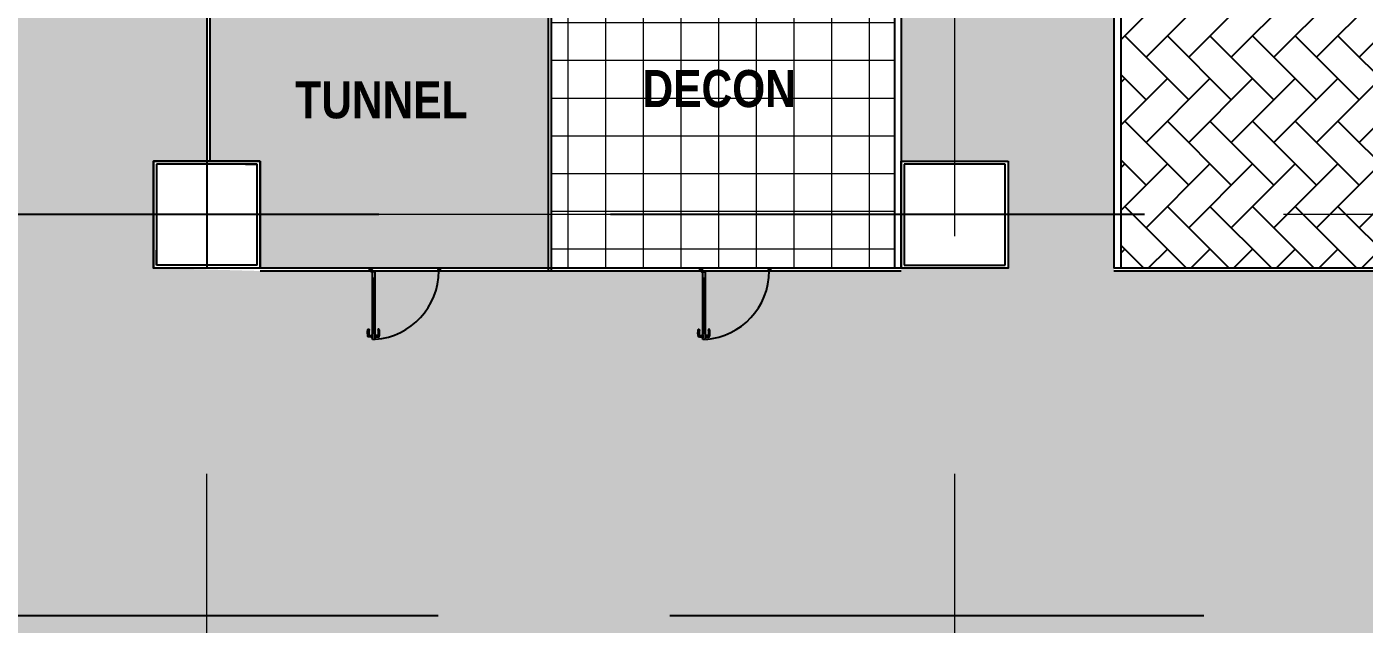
# Model space of a CAD drawing. Extents: x -14231 to 343475, y -171733 to 30720.
# Drawn here: x 233148 to 255682, y -77443 to -67379 of the extents above; entities that cross this region are included whole.
import ezdxf

# ---------------------------------------------------------------- set-up
doc = ezdxf.new("R2010")
doc.units = 0
doc.header["$LTSCALE"] = 8
doc.linetypes.add('IDA - Grid Line', pattern=[3500, 2000, -500, 500, -500])
doc.linetypes.add('IDA - Hidden 065', pattern=[537.5, 375, -162.5])
doc.layers.add('0-格栅板', color=90, linetype='CONTINUOUS')
doc.layers.add('000_CTCI_CSA', color=7, linetype='CONTINUOUS')
for name, color, linetype, lineweight in [('17% 高架沖孔地板', 4, 'CONTINUOUS', 0), ('A-_ANOTGRID_E', 7, 'CONTINUOUS', 9), ('A-_ROOMNAME_A', 7, 'CONTINUOUS', 9), ('盲板', 1, 'CONTINUOUS', 0)]:
    doc.layers.add(name, color=color, linetype=linetype, lineweight=lineweight)
doc.styles.add('Arial Narrow_B_1', font='ARIALNB.TTF', dxfattribs={"height": 625})

msp = doc.modelspace()

# ---------------------------------------------------------------- hatches: boundary and pattern name
at = {"layer": '0-格栅板'}
h = msp.add_hatch(dxfattribs=at)
h.set_pattern_fill('AR-HBONE', color=5, scale=5, angle=-90)
h.set_pattern_definition([(315, (-4111.63, 0), (718.4205, -1e-13), [1524, -508]), (45, (-3752.4, -359.2), (718.4205, -2e-13), [1524, -508])])
h.paths.add_polyline_path([(261382.2899, -60243.3464), (255682.2899, -60243.3464), (255682.2899, -65143.3464), (251580.0811, -65143.3465), (251580.0811, -65243.3579), (251579.5546, -70543.3464), (260482.2899, -70543.3464), (260482.2899, -69643.3464), (261382.2899, -69643.3464)])
h.paths.add_polyline_path([(260482.2899, -70543.3464), (251579.5546, -70543.3464), (251579.4652, -71443.5401), (260482.2899, -71444.83)])
h.paths.add_polyline_path([(273982.2899, -60243.3464), (261382.2899, -60243.3464), (261382.2899, -69643.3464), (262282.2899, -69643.3464), (262282.2899, -70543.3464), (273082.2899, -70543.3464), (273082.2899, -69643.3464), (273982.2899, -69643.3464)])
h.paths.add_polyline_path([(273082.2899, -70543.3464), (262282.2899, -70543.3464), (262282.2899, -71445.0908), (273082.2899, -71446.6556)])
h.paths.add_polyline_path([(286582.2899, -58843.3464), (285782.2899, -58843.3464), (285782.2899, -60243.3464), (273982.2899, -60243.3464), (273982.2899, -69643.3464), (274882.2899, -69643.3464), (274882.2899, -70543.3464), (285682.2899, -70543.3464), (285682.2899, -69643.3464), (286582.2899, -69643.3464), (286582.2899, -67143.3464)])
h.paths.add_polyline_path([(285682.2899, -70543.3464), (274882.2899, -70543.3464), (274882.2899, -71446.9164), (285682.2899, -71448.4812)])
h.paths.add_polyline_path([(290682.2899, -60543.3464), (297982.2899, -60543.3464), (297982.2899, -58843.3464), (297082.2899, -58843.3464), (297082.2899, -57943.3464), (287482.2899, -57943.3464), (287482.2899, -58843.3464), (286582.2899, -58843.3464), (286582.2899, -67143.3464), (286582.2899, -69643.3464), (287482.2899, -69643.3464), (287482.2899, -70543.3464), (290682.2899, -70543.3464)])
h.paths.add_polyline_path([(290682.2899, -70543.3464), (287482.2899, -70543.3464), (287482.2899, -71448.742), (290682.2899, -71449.2057)])
h.paths.add_polyline_path([(298532.2899, -58843.3464), (297982.2899, -58843.3464), (297982.2899, -60543.3464), (298532.2899, -60543.3464)])
h.paths.add_polyline_path([(297082.2899, -57443.3464), (287482.2899, -57443.3464), (287482.2899, -57943.3464), (297082.2899, -57943.3464)])
h.paths.add_polyline_path([(271518.9255, -64162.7219), (280078.5435, -64162.7219), (280078.5435, -62611.5623), (271518.9255, -62611.5623)], flags=9)
h.paths.add_polyline_path([(287975.0849, -60027.5605), (296535.0439, -60027.5605), (296535.0439, -58475.3777), (287975.0849, -58475.3777)], flags=24)
at = {"layer": '17% 高架沖孔地板'}
h = msp.add_hatch(dxfattribs=at)
h.set_pattern_fill('HEX', color=256, scale=46)
h.set_pattern_definition([(0, (-4111.63, 0), (0, 252.96602), [146.05, -292.1]), (120, (-4111.63, 0), (-219.075, -126.483), [146.05, -292.1]), (60, (-3965.58, 0), (-219.075, 126.483), [146.05, -292.1])])
h.paths.add_polyline_path([(236181.8294, -58843.3465), (235282.2899, -58843.3464), (237082.2899, -58943.3465), (241982.2899, -58943.3465), (241982.2899, -60593.3465), (242282.2899, -60593.3465), (242282.2899, -60528.3465), (241982.2899, -60528.3465), (242282.2899, -60593.3465), (241982.2899, -60593.3465), (241982.2899, -65143.3464), (241982.2899, -67143.3464), (241932.2899, -71493.3464), (241932.2899, -65243.3465), (236232.2899, -65243.3466), (236232.2899, -58943.3465), (236181.8427, -58943.3465), (236181.8427, -58943.3465), (236181.8468, -58843.3465)])
h = msp.add_hatch(dxfattribs=at)
h.set_pattern_fill('HEX', color=256, scale=46)
h.set_pattern_definition([(0, (91722.7, -123071.29), (0, 252.96602), [146.05, -292.1]), (120, (91722.7, -123071.29), (-219.075, -126.483), [146.05, -292.1]), (60, (91868.75, -123071.29), (-219.075, 126.483), [146.05, -292.1])])
h.paths.add_polyline_path([(298534.1431, -71443.3451), (297084.1431, -71443.3451), (297084.1431, -69643.3451), (298534.1431, -69643.3451), (298534.1431, -60593.3451), (290734.1431, -60593.3451), (290749.2271, -71499.2153), (251464.4664, -71493.5235), (251465.372, -65243.3465), (247882.291, -65243.3849), (247882.3381, -69643.3464), (249682.2899, -69643.3464), (249682.2899, -71443.3464), (247882.3574, -71443.3464), (247882.2899, -71493.3464), (241932.2899, -71493.3464), (237082.2899, -71493.3464), (235282.2899, -71443.3464), (235282.2899, -69643.3464), (236182.2899, -69643.3464), (236182.2899, -67140.6394), (223232.327, -67193.3464), (223234.1431, -69643.3451), (224484.1431, -69643.3451), (224484.1431, -71443.3451), (223234.1431, -71443.3451), (223234.1431, -82243.3451), (224484.1431, -82243.3451), (224484.1431, -84043.3451), (223234.1431, -84043.3451), (223234.1431, -87478.6374), (230846.9989, -87478.6374), (230846.9989, -90193.9269), (232282.2899, -90193.3464), (234722.2899, -90193.3464), (234722.2899, -120043.324), (237084.1431, -120043.324), (237084.1431, -121843.3451), (235284.1431, -121843.3451), (235284.1431, -123593.3716), (293882.2626, -123593.3715), (293882.2628, -123244.5518), (298534.5063, -123243.3449), (298534.1431, -121843.3451), (297084.1431, -121843.3451), (297084.1431, -120043.3451), (298534.1431, -120043.3451), (298534.1431, -109243.3451), (297084.1431, -109243.3451), (297084.1431, -107443.3451), (298534.1431, -107443.3451), (298534.1431, -96643.3451), (297084.1431, -96643.3451), (297084.1431, -94843.3451), (298534.1431, -94843.3451), (298534.1431, -84043.3451), (297084.1431, -84043.3451), (297084.1431, -82243.3451), (298534.1431, -82243.3451)])
h.paths.add_polyline_path([(235282.2899, -82243.3464), (237082.2899, -82243.3464), (237082.2899, -84043.3464), (235282.2899, -84043.3464)], flags=16)
h.paths.add_polyline_path([(235332.2899, -82293.3464), (237032.2899, -82293.3464), (237032.2899, -83993.3464), (235332.2899, -83993.3464)], flags=0)
h.paths.add_polyline_path([(238654.7109, -77593.3464), (241094.7109, -77593.3464), (243714.7109, -77592.7687), (246154.7109, -77593.3464), (246154.7109, -119893.3464), (243714.7109, -119893.3464), (241094.7109, -119893.6353), (238654.7109, -119893.3464)], flags=16)
h.paths.add_polyline_path([(247882.2899, -82243.3464), (249682.2899, -82243.3464), (249682.2899, -84043.3464), (247882.2899, -84043.3464)], flags=16)
h.paths.add_polyline_path([(247932.2899, -82293.3464), (249632.2899, -82293.3464), (249632.2899, -83993.3464), (247932.2899, -83993.3464)], flags=0)
h.paths.add_polyline_path([(235282.2899, -94843.3464), (237082.2899, -94843.3464), (237082.2899, -96643.3464), (235282.2899, -96643.3464)], flags=16)
h.paths.add_polyline_path([(235332.2899, -94893.3464), (237032.2899, -94893.3464), (237032.2899, -96593.3464), (235332.2899, -96593.3464)], flags=0)
h.paths.add_polyline_path([(251254.7109, -77593.3464), (253694.7109, -77593.3464), (256314.7109, -77592.7687), (258754.7109, -77593.3464), (258754.7109, -119893.3464), (256314.7109, -119893.3464), (253694.7109, -119893.6353), (251254.7109, -119893.3464)], flags=16)
h.paths.add_polyline_path([(247882.2899, -94843.3464), (249682.2899, -94843.3464), (249682.2899, -96643.3464), (247882.2899, -96643.3464)], flags=16)
h.paths.add_polyline_path([(247932.2899, -94893.3464), (249632.2899, -94893.3464), (249632.2899, -96593.3464), (247932.2899, -96593.3464)], flags=0)
h.paths.add_polyline_path([(260482.2899, -82243.3464), (262282.2899, -82243.3464), (262282.2899, -84043.3464), (260482.2899, -84043.3464)], flags=16)
h.paths.add_polyline_path([(260532.2899, -82293.3464), (262232.2899, -82293.3464), (262232.2899, -83993.3464), (260532.2899, -83993.3464)], flags=0)
h.paths.add_polyline_path([(235282.2899, -107443.3464), (237082.2899, -107443.3464), (237082.2899, -109243.3464), (235282.2899, -109243.3464)], flags=16)
h.paths.add_polyline_path([(235332.2899, -107493.3464), (237032.2899, -107493.3464), (237032.2899, -109193.3464), (235332.2899, -109193.3464)], flags=0)
h.paths.add_polyline_path([(263854.7109, -77593.3464), (266294.7109, -77593.3464), (268914.7109, -77592.7687), (271354.7109, -77593.3464), (271354.7109, -119893.3464), (268914.7109, -119893.3464), (268914.7109, -119893.0576), (266294.7109, -119893.6353), (263854.7109, -119893.3464)], flags=16)
h.paths.add_polyline_path([(260482.2899, -94843.3464), (262282.2899, -94843.3464), (262282.2899, -96643.3464), (260482.2899, -96643.3464)], flags=16)
h.paths.add_polyline_path([(260532.2899, -94893.3464), (262232.2899, -94893.3464), (262232.2899, -96593.3464), (260532.2899, -96593.3464)], flags=0)
h.paths.add_polyline_path([(247882.2899, -107443.3464), (249682.2899, -107443.3464), (249682.2899, -109243.3464), (247882.2899, -109243.3464)], flags=16)
h.paths.add_polyline_path([(247932.2899, -107493.3464), (249632.2899, -107493.3464), (249632.2899, -109193.3464), (247932.2899, -109193.3464)], flags=0)
h.paths.add_polyline_path([(273082.2899, -82243.3464), (274882.2899, -82243.3464), (274882.2899, -84043.3464), (273082.2899, -84043.3464)], flags=16)
h.paths.add_polyline_path([(260482.2899, -107443.3464), (262282.2899, -107443.3464), (262282.2899, -109243.3464), (260482.2899, -109243.3464)], flags=16)
h.paths.add_polyline_path([(273132.2899, -82293.3464), (274832.2899, -82293.3464), (274832.2899, -83993.3464), (273132.2899, -83993.3464)], flags=0)
h.paths.add_polyline_path([(260532.2899, -107493.3464), (262232.2899, -107493.3464), (262232.2899, -109193.3464), (260532.2899, -109193.3464)], flags=0)
h.paths.add_polyline_path([(276454.7109, -77593.3464), (278894.7109, -77593.3464), (281514.7109, -77592.7687), (283954.7109, -77593.3464), (283954.7109, -119893.3464), (281514.7109, -119893.3464), (278894.7109, -119893.6353), (276454.7109, -119893.3464)], flags=16)
h.paths.add_polyline_path([(273082.2899, -94843.3464), (274882.2899, -94843.3464), (274882.2899, -96643.3464), (273082.2899, -96643.3464)], flags=16)
h.paths.add_polyline_path([(273132.2899, -94893.3464), (274832.2899, -94893.3464), (274832.2899, -96593.3464), (273132.2899, -96593.3464)], flags=0)
h.paths.add_polyline_path([(247882.2899, -120043.3464), (249682.2899, -120043.3464), (249682.2899, -121843.3464), (247882.2899, -121843.3464)], flags=16)
h.paths.add_polyline_path([(247932.2899, -120093.3464), (249632.2899, -120093.3464), (249632.2899, -121793.3464), (247932.2899, -121793.3464)], flags=0)
h.paths.add_polyline_path([(273082.2899, -107443.3464), (274882.2899, -107443.3464), (274882.2899, -109243.3464), (273082.2899, -109243.3464)], flags=16)
h.paths.add_polyline_path([(273132.2899, -107493.3464), (274832.2899, -107493.3464), (274832.2899, -109193.3464), (273132.2899, -109193.3464)], flags=0)
h.paths.add_polyline_path([(260482.2899, -120043.3464), (262282.2899, -120043.3464), (262282.2899, -121843.3464), (260482.2899, -121843.3464)], flags=16)
h.paths.add_polyline_path([(260532.2899, -120093.3464), (262232.2899, -120093.3464), (262232.2899, -121793.3464), (260532.2899, -121793.3464)], flags=0)
h.paths.add_polyline_path([(285682.2899, -82243.3464), (287482.2899, -82243.3464), (287482.2899, -84043.3464), (285682.2899, -84043.3464)], flags=16)
h.paths.add_polyline_path([(285732.2899, -82293.3464), (287432.2899, -82293.3464), (287432.2899, -83993.3464), (285732.2899, -83993.3464)], flags=0)
h.paths.add_polyline_path([(285682.2899, -94843.3464), (287482.2899, -94843.3464), (287482.2899, -96643.3464), (285682.2899, -96643.3464)], flags=16)
h.paths.add_polyline_path([(285732.2899, -94893.3464), (287432.2899, -94893.3464), (287432.2899, -96593.3464), (285732.2899, -96593.3464)], flags=0)
h.paths.add_polyline_path([(289054.7109, -77593.3464), (291494.7109, -77593.3464), (293114.7109, -77593.202), (295554.7109, -77593.3464), (295554.7109, -119893.3464), (293114.7109, -119893.3464), (293114.7109, -119893.4909), (291494.7109, -119893.6353), (289054.7109, -119893.3464)], flags=16)
h.paths.add_polyline_path([(273082.2899, -120043.3464), (274882.2899, -120043.3464), (274882.2899, -121843.3464), (273082.2899, -121843.3464)], flags=16)
h.paths.add_polyline_path([(273132.2899, -120093.3464), (274832.2899, -120093.3464), (274832.2899, -121793.3464), (273132.2899, -121793.3464)], flags=0)
h.paths.add_polyline_path([(285682.2899, -107443.3464), (287482.2899, -107443.3464), (287482.2899, -109243.3464), (285682.2899, -109243.3464)], flags=16)
h.paths.add_polyline_path([(285732.2899, -107493.3464), (287432.2899, -107493.3464), (287432.2899, -109193.3464), (285732.2899, -109193.3464)], flags=0)
h.paths.add_polyline_path([(285682.2899, -120043.3464), (287482.2899, -120043.3464), (287482.2899, -121843.3464), (285682.2899, -121843.3464)], flags=16)
h.paths.add_polyline_path([(285732.2899, -120093.3464), (287432.2899, -120093.3464), (287432.2899, -121793.3464), (285732.2899, -121793.3464)], flags=0)
h.paths.add_polyline_path([(241932.2899, -65243.3465), (236232.2899, -65243.3466), (236232.2899, -67140.4359), (236232.2899, -69643.3464), (237082.2899, -69643.3464), (237082.2899, -71443.3464), (241932.2899, -71443.3464)], flags=17)
at = {"layer": '盲板'}
h = msp.add_hatch(dxfattribs=at)
h.set_pattern_fill('ANSI37', color=256, scale=200, angle=45)
h.set_pattern_definition([(90, (-4111.6, 0), (-635, 0), []), (180, (-4111.6, 0), (0, -635), [])])
h.paths.add_polyline_path([(247767.5809, -65143.3465), (241982.2899, -65143.3465), (241982.2899, -70543.3464), (247767.6387, -70543.3464)])
h.paths.add_polyline_path([(247767.6387, -70543.3464), (241982.2899, -70543.3464), (241982.2899, -71443.3464), (247767.6484, -71443.3464)])

# ---------------------------------------------------------------- linework, layer by layer
at = {"layer": '000_CTCI_CSA'}
for p, q in [((236182.2899, -58843.3465), (236182.2899, -69643.3464)), ((236232.2899, -58843.3465), (236232.2899, -69643.3464)), ((241932.2899, -58843.3464), (241932.2899, -71493.3464)), ((241982.2899, -58843.3464), (241982.2899, -71493.3464)), ((247767.5809, -65143.3476), (247767.6484, -71443.3464)), ((247882.2899, -65143.3464), (247882.3574, -71443.3452)), ((251465.372, -65243.3465), (251464.7561, -71443.6012)), ((251580.0811, -65243.3579), (251579.4652, -71443.6126))]:
    msp.add_line(p, q, dxfattribs=at)
at = {"layer": '000_CTCI_CSA', "color": 8, "true_color": 0x808080}
for p, q in [((235282.2899, -69643.3464), (235282.2899, -71443.3464)), ((237082.2899, -69643.3464), (235282.2899, -69643.3464)), ((235282.2899, -69643.3464), (235282.2899, -71443.3464)), ((237082.2899, -69643.3464), (235282.2899, -69643.3464)), ((237032.2899, -69693.3464), (235332.2899, -69693.3464)), ((235332.2899, -69693.3464), (235332.2899, -71393.3464)), ((237032.2899, -69693.3464), (235332.2899, -69693.3464)), ((235332.2899, -69693.3464), (235332.2899, -71393.3464)), ((236182.2899, -69643.3464), (236182.2899, -71443.3464)), ((236832.2899, -69693.3464), (237032.2899, -69693.3464)), ((236832.2899, -69693.3464), (237032.2899, -69693.3464)), ((237032.2899, -71393.3464), (237032.2899, -69693.3464)), ((237032.2899, -71393.3464), (237032.2899, -69693.3464)), ((237082.2899, -71443.3464), (237082.2899, -69643.3464)), ((237082.2899, -71443.3464), (237082.2899, -69643.3464)), ((249632.2899, -69693.3464), (247932.2899, -69693.3464)), ((247932.2899, -69693.3464), (247932.2899, -71393.3464)), ((249632.2899, -71393.3464), (249632.2899, -69693.3464)), ((235282.2899, -71443.3464), (235282.2899, -71143.3464)), ((235282.2899, -71443.3464), (235282.2899, -71143.3464)), ((235332.2899, -71393.3464), (235332.2899, -71143.3464)), ((235332.2899, -71393.3464), (235332.2899, -71143.3464)), ((237082.2899, -71143.3464), (237082.2899, -71443.3464)), ((237082.2899, -71143.3464), (237082.2899, -71443.3464)), ((237032.2899, -71393.3464), (235332.2899, -71393.3464)), ((237032.2899, -71393.3464), (235332.2899, -71393.3464)), ((247932.2899, -71393.3464), (249632.2899, -71393.3464)), ((237082.2899, -71443.3464), (235282.2899, -71443.3464)), ((237082.2899, -71443.3464), (235282.2899, -71443.3464)), ((238921.0447, -71491.7937), (238921.0447, -71441.7937)), ((238921.0447, -71484.5763), (238921.0447, -71449.0111)), ((238926.2621, -71443.7937), (238950.2987, -71443.7937)), ((238950.7838, -71489.7937), (238926.2621, -71489.7937)), ((238950.2987, -71443.7937), (238966.8012, -71454.6337)), ((238960.4882, -71462.5763), (238952.349, -71462.5763)), ((238952.349, -71462.5763), (238952.349, -71488.2285)), ((238952.349, -71496.0577), (238952.349, -71470.9273)), ((238952.349, -71470.9273), (238954.9577, -71470.9273)), ((238954.9577, -71496.0577), (238952.349, -71496.0577)), ((238954.9577, -71470.9273), (238954.9577, -71496.0577)), ((238966.749, -71459.5502), (238958.8186, -71459.5502)), ((238958.8186, -71459.5502), (238958.8186, -71461.5329)), ((238958.8186, -71461.5329), (238960.4882, -71461.5329)), ((238962.6397, -71506.3484), (238962.6397, -71503.7397)), ((238962.6397, -71503.7397), (239009.5962, -71503.7397)), ((239009.5962, -71506.3484), (238962.6397, -71506.3484)), ((238965.0795, -71461.5329), (238966.749, -71461.5329)), ((238967.4795, -71462.5763), (238965.0795, -71462.5763)), ((238966.749, -71461.5329), (238966.749, -71459.5502)), ((238968.0012, -71457.0981), (238968.0012, -71462.0546)), ((238970.9875, -71617.4354), (238970.9875, -71501.131)), ((238970.9875, -71501.131), (239012.7267, -71501.131)), ((239012.7267, -71617.4354), (238970.9875, -71617.4354)), ((238971.6136, -71629.5397), (238971.6136, -71616.7049)), ((238972.5083, -71630.8717), (238971.6735, -71629.7238)), ((238971.9267, -71616.3919), (239011.7875, -71616.3919)), ((238972.6571, -71617.9571), (238972.6571, -71619.6267)), ((238972.6571, -71621.2962), (238972.6571, -71628.7049)), ((238972.8658, -71628.9136), (238972.8658, -71628.9136)), ((238991.5441, -71617.6441), (238972.9702, -71617.6441)), ((238972.9702, -71619.9397), (238977.5615, -71619.9397)), ((238977.5615, -71620.9832), (238972.9702, -71620.9832)), ((238973.7006, -71620.9832), (238973.0745, -71620.9832)), ((238973.0745, -71620.9832), (238973.0745, -72536.3223)), ((238973.0745, -71629.1223), (238973.0745, -71630.6875)), ((238973.7006, -72536.3223), (238973.7006, -71620.9832)), ((238977.8745, -71620.2527), (238977.8745, -71620.6701)), ((238991.8571, -71617.331), (238991.5441, -71617.6441)), ((238992.1702, -71617.6441), (238991.8571, -71617.331)), ((239010.7441, -71617.6441), (238992.1702, -71617.6441)), ((239005.8397, -71620.6701), (239005.8397, -71620.2527)), ((239006.1528, -71619.9397), (239010.7441, -71619.9397)), ((239010.7441, -71620.9832), (239006.1528, -71620.9832)), ((239009.5962, -71503.7397), (239009.5962, -71506.3484)), ((239010.6397, -71620.9832), (239010.0136, -71620.9832)), ((239010.0136, -71620.9832), (239010.0136, -72536.3223)), ((239010.6397, -72536.3223), (239010.6397, -71620.9832)), ((239010.6397, -71630.6875), (239010.6397, -71629.1223)), ((239011.0571, -71619.6267), (239011.0571, -71617.9571)), ((239011.0571, -71628.7049), (239011.0571, -71621.2962)), ((239012.0407, -71629.7238), (239011.2059, -71630.8717)), ((239012.1006, -71616.7049), (239012.1006, -71629.5397)), ((239012.7267, -71501.131), (239012.7267, -71617.4354)), ((240074.0882, -71457.0981), (240074.0882, -71462.0546)), ((240074.6099, -71462.5763), (240077.0099, -71462.5763)), ((240091.7907, -71443.7937), (240075.2882, -71454.6337)), ((240075.3403, -71459.5502), (240083.2708, -71459.5502)), ((240075.3403, -71461.5329), (240075.3403, -71459.5502)), ((240077.0099, -71461.5329), (240075.3403, -71461.5329)), ((240083.2708, -71461.5329), (240081.6012, -71461.5329)), ((240081.6012, -71462.5763), (240089.7403, -71462.5763)), ((240083.2708, -71459.5502), (240083.2708, -71461.5329)), ((240089.7403, -71462.5763), (240089.7403, -71488.2285)), ((240091.3056, -71489.7937), (240115.8273, -71489.7937)), ((240115.8273, -71443.7937), (240091.7907, -71443.7937)), ((240121.0447, -71484.5763), (240121.0447, -71449.0111)), ((238970.9875, -72645.2614), (238970.9875, -72539.8701)), ((238970.9875, -72539.8701), (239012.7267, -72539.8701)), ((238971.6136, -72540.6006), (238971.6136, -72527.7658)), ((238971.6735, -72527.5817), (238972.5083, -72526.4338)), ((239011.7875, -72540.9136), (238971.9267, -72540.9136)), ((238972.6571, -72528.6006), (238972.6571, -72536.0093)), ((238972.6571, -72537.6788), (238972.6571, -72539.3484)), ((238972.9702, -72536.3223), (238977.5615, -72536.3223)), ((238977.5615, -72537.3658), (238972.9702, -72537.3658)), ((238972.9702, -72539.6614), (238991.5441, -72539.6614)), ((238973.0745, -72526.618), (238973.0745, -72528.1832)), ((238973.0745, -72536.3223), (238973.7006, -72536.3223)), ((238977.8745, -72536.6354), (238977.8745, -72537.0527)), ((238991.5441, -72539.6614), (238991.8571, -72539.9745)), ((238991.8571, -72539.9745), (238992.1702, -72539.6614)), ((238992.1702, -72539.6614), (239010.7441, -72539.6614)), ((239005.8397, -72537.0527), (239005.8397, -72536.6354)), ((239006.1528, -72536.3223), (239010.7441, -72536.3223)), ((239010.7441, -72537.3658), (239006.1528, -72537.3658)), ((239010.0136, -72536.3223), (239010.6397, -72536.3223)), ((239010.6397, -72528.1832), (239010.6397, -72526.618)), ((239011.0571, -72536.0093), (239011.0571, -72528.6006)), ((239011.0571, -72539.3484), (239011.0571, -72537.6788)), ((239011.2059, -72526.4338), (239012.0407, -72527.5817)), ((239012.1006, -72527.7658), (239012.1006, -72540.6006)), ((239012.7267, -72539.8701), (239012.7267, -72645.2614)), ((239012.7267, -72645.2614), (238970.9875, -72645.2614)), ((239012.7267, -72565.8497), (239012.7267, -72617.732)), ((239021.1973, -72565.8497), (239012.7267, -72565.8497)), ((239012.7267, -72617.732), (239021.1973, -72617.732)), ((239021.1973, -72617.732), (239021.1973, -72565.8497)), ((239063.087, -72580.1438), (239021.1973, -72580.1438)), ((239021.1973, -72603.4379), (239063.5502, -72603.4379)), ((239063.5502, -72603.4379), (239078.2417, -72602.8054))]:
    msp.add_line(p, q, dxfattribs=at)
at = {"layer": '000_CTCI_CSA', "color": 8, "linetype": 'IDA - Hidden 065', "ltscale": 3, "true_color": 0x808080}
for p, q in [((290682.2899, -70543.3464), (230482.2899, -70543.3464)), ((231082.2899, -77293.3464), (297982.2899, -77293.3464))]:
    msp.add_line(p, q, dxfattribs=at)
at = {"layer": '000_CTCI_CSA', "lineweight": -3}
for p, q in [((247882.2899, -71443.3464), (237082.2899, -71443.3464)), ((247882.2899, -71493.3464), (237082.2899, -71493.3464)), ((290749.1507, -71499.2153), (251464.7489, -71493.5235)), ((290749.1579, -71449.2153), (251464.7561, -71443.5235))]:
    msp.add_line(p, q, dxfattribs=at)
at = {"layer": '000_CTCI_CSA', "color": 8, "lineweight": -3, "true_color": 0x808080}
for p, q in [((244487.1677, -71493.3198), (244487.1677, -71443.3198)), ((244487.1677, -71486.1024), (244487.1677, -71450.5372)), ((244492.3851, -71445.3198), (244516.4217, -71445.3198)), ((244516.9068, -71491.3198), (244492.3851, -71491.3198)), ((244516.4217, -71445.3198), (244532.9242, -71456.1598)), ((244526.6112, -71464.1024), (244518.472, -71464.1024)), ((244518.472, -71464.1024), (244518.472, -71489.7546)), ((244518.472, -71497.5838), (244518.472, -71472.4533)), ((244518.472, -71472.4533), (244521.0807, -71472.4533)), ((244521.0807, -71497.5838), (244518.472, -71497.5838)), ((244521.0807, -71472.4533), (244521.0807, -71497.5838)), ((244532.872, -71461.0763), (244524.9416, -71461.0763)), ((244524.9416, -71461.0763), (244524.9416, -71463.0589)), ((244524.9416, -71463.0589), (244526.6112, -71463.0589)), ((244528.7627, -71507.8745), (244528.7627, -71505.2658)), ((244528.7627, -71505.2658), (244575.7192, -71505.2658)), ((244575.7192, -71507.8745), (244528.7627, -71507.8745)), ((244531.2025, -71463.0589), (244532.872, -71463.0589)), ((244533.6025, -71464.1024), (244531.2025, -71464.1024)), ((244532.872, -71463.0589), (244532.872, -71461.0763)), ((244534.1242, -71458.6241), (244534.1242, -71463.5806)), ((244537.1105, -71618.9614), (244537.1105, -71502.6571)), ((244537.1105, -71502.6571), (244578.8497, -71502.6571)), ((244578.8497, -71618.9614), (244537.1105, -71618.9614)), ((244537.7366, -71631.0658), (244537.7366, -71618.231)), ((244538.6313, -71632.3977), (244537.7965, -71631.2499)), ((244538.0497, -71617.9179), (244577.9105, -71617.9179)), ((244538.7801, -71619.4832), (244538.7801, -71621.1527)), ((244538.7801, -71622.8223), (244538.7801, -71630.231)), ((244538.9888, -71630.4397), (244538.9888, -71630.4397)), ((244557.6671, -71619.1701), (244539.0932, -71619.1701)), ((244539.0932, -71621.4658), (244543.6845, -71621.4658)), ((244543.6845, -71622.5092), (244539.0932, -71622.5092)), ((244539.8236, -71622.5092), (244539.1975, -71622.5092)), ((244539.1975, -71622.5092), (244539.1975, -72537.8484)), ((244539.1975, -71630.6484), (244539.1975, -71632.2136)), ((244539.8236, -72537.8484), (244539.8236, -71622.5092)), ((244543.9975, -71621.7788), (244543.9975, -71622.1962)), ((244557.9801, -71618.8571), (244557.6671, -71619.1701)), ((244558.2932, -71619.1701), (244557.9801, -71618.8571)), ((244576.8671, -71619.1701), (244558.2932, -71619.1701)), ((244571.9627, -71622.1962), (244571.9627, -71621.7788)), ((244572.2758, -71621.4658), (244576.8671, -71621.4658)), ((244576.8671, -71622.5092), (244572.2758, -71622.5092)), ((244575.7192, -71505.2658), (244575.7192, -71507.8745)), ((244576.7627, -71622.5092), (244576.1366, -71622.5092)), ((244576.1366, -71622.5092), (244576.1366, -72537.8484)), ((244576.7627, -72537.8484), (244576.7627, -71622.5092)), ((244576.7627, -71632.2136), (244576.7627, -71630.6484)), ((244577.1801, -71621.1527), (244577.1801, -71619.4832)), ((244577.1801, -71630.231), (244577.1801, -71622.8223)), ((244578.1637, -71631.2499), (244577.3289, -71632.3977)), ((244578.2236, -71618.231), (244578.2236, -71631.0658)), ((244578.8497, -71502.6571), (244578.8497, -71618.9614)), ((245640.2112, -71458.6241), (245640.2112, -71463.5806)), ((245640.7329, -71464.1024), (245643.1329, -71464.1024)), ((245657.9137, -71445.3198), (245641.4112, -71456.1598)), ((245641.4633, -71461.0763), (245649.3938, -71461.0763)), ((245641.4633, -71463.0589), (245641.4633, -71461.0763)), ((245643.1329, -71463.0589), (245641.4633, -71463.0589)), ((245649.3938, -71463.0589), (245647.7242, -71463.0589)), ((245647.7242, -71464.1024), (245655.8633, -71464.1024)), ((245649.3938, -71461.0763), (245649.3938, -71463.0589)), ((245655.8633, -71464.1024), (245655.8633, -71489.7546)), ((245657.4286, -71491.3198), (245681.9503, -71491.3198)), ((245681.9503, -71445.3198), (245657.9137, -71445.3198)), ((245687.1677, -71486.1024), (245687.1677, -71450.5372)), ((244537.1105, -72646.7875), (244537.1105, -72541.3962)), ((244537.1105, -72541.3962), (244578.8497, -72541.3962)), ((244537.7366, -72542.1266), (244537.7366, -72529.2918)), ((244537.7965, -72529.1077), (244538.6313, -72527.9599)), ((244577.9105, -72542.4397), (244538.0497, -72542.4397)), ((244538.7801, -72530.1266), (244538.7801, -72537.5353)), ((244538.7801, -72539.2049), (244538.7801, -72540.8745)), ((244539.0932, -72537.8484), (244543.6845, -72537.8484)), ((244543.6845, -72538.8918), (244539.0932, -72538.8918)), ((244539.0932, -72541.1875), (244557.6671, -72541.1875)), ((244539.1975, -72528.144), (244539.1975, -72529.7092)), ((244539.1975, -72537.8484), (244539.8236, -72537.8484)), ((244543.9975, -72538.1614), (244543.9975, -72538.5788)), ((244557.6671, -72541.1875), (244557.9801, -72541.5005)), ((244557.9801, -72541.5005), (244558.2932, -72541.1875)), ((244558.2932, -72541.1875), (244576.8671, -72541.1875)), ((244571.9627, -72538.5788), (244571.9627, -72538.1614)), ((244572.2758, -72537.8484), (244576.8671, -72537.8484)), ((244576.8671, -72538.8918), (244572.2758, -72538.8918)), ((244576.1366, -72537.8484), (244576.7627, -72537.8484)), ((244576.7627, -72529.7092), (244576.7627, -72528.144)), ((244577.1801, -72537.5353), (244577.1801, -72530.1266)), ((244577.1801, -72540.8745), (244577.1801, -72539.2049)), ((244577.3289, -72527.9599), (244578.1637, -72529.1077)), ((244578.2236, -72529.2918), (244578.2236, -72542.1266)), ((244578.8497, -72541.3962), (244578.8497, -72646.7875)), ((244578.8497, -72646.7875), (244537.1105, -72646.7875)), ((244578.8497, -72567.3757), (244578.8497, -72619.2581)), ((244587.3203, -72567.3757), (244578.8497, -72567.3757)), ((244578.8497, -72619.2581), (244587.3203, -72619.2581)), ((244587.3203, -72619.2581), (244587.3203, -72567.3757)), ((244629.21, -72581.6699), (244587.3203, -72581.6699)), ((244587.3203, -72604.964), (244629.6732, -72604.964)), ((244629.6732, -72604.964), (244644.3647, -72604.3315))]:
    msp.add_line(p, q, dxfattribs=at)
at = {"layer": '000_CTCI_CSA', "color": 8, "true_color": 0x808080}
for points in [[(237082.2899, -69643.3464), (237082.2899, -71443.3464), (235282.2899, -71443.3464), (235282.2899, -69643.3464)], [(237082.2899, -69643.3464), (237082.2899, -71443.3464), (235282.2899, -71443.3464), (235282.2899, -69643.3464)], [(249682.2899, -69643.3464), (249682.2899, -71443.3464), (247882.2899, -71443.3464), (247882.2899, -69643.3464)], [(238970.9875, -72565.8497), (238970.9875, -72617.732), (238962.517, -72617.732), (238962.517, -72565.8497)]]:
    msp.add_lwpolyline(points, close=True, dxfattribs=at)
at = {"layer": '000_CTCI_CSA', "color": 8, "lineweight": -3, "true_color": 0x808080}
for points in [[(249682.2899, -69643.3464), (249682.2899, -71443.3464), (247882.2899, -71443.3464), (247882.2899, -69643.3464)], [(244537.1105, -72567.3757), (244537.1105, -72619.2581), (244528.64, -72619.2581), (244528.64, -72567.3757)]]:
    msp.add_lwpolyline(points, close=True, dxfattribs=at)
at = {"layer": '000_CTCI_CSA', "color": 8, "true_color": 0x808080}
msp.add_lwpolyline([(240121.0447, -71491.7937), (240121.0447, -71441.7937)], dxfattribs=at)
at = {"layer": '000_CTCI_CSA', "color": 8, "lineweight": -3, "true_color": 0x808080}
msp.add_lwpolyline([(245687.1677, -71493.3198), (245687.1677, -71443.3198)], dxfattribs=at)
at = {"layer": '000_CTCI_CSA', "color": 8, "true_color": 0x808080}
msp.add_lwpolyline([(238962.517, -72603.4379), (238920.164, -72603.4379), (238905.4725, -72602.8054, -0.3274951513), (238897.122, -72595.5618, -0.0898474918), (238894.7489, -72481.9135, -1.1448812629), (238915.2167, -72486.5401, 0.1370794299), (238915.138, -72574.6228, 0.3493567738), (238920.6272, -72580.1438), (238962.517, -72580.1438)], format="xyb", dxfattribs=at)
at = {"layer": '000_CTCI_CSA', "color": 8, "lineweight": -3, "true_color": 0x808080}
msp.add_lwpolyline([(244528.64, -72604.964), (244486.287, -72604.964), (244471.5955, -72604.3315, -0.3274951513), (244463.245, -72597.0878, -0.0898474918), (244460.8719, -72483.4396, -1.1448812629), (244481.3397, -72488.0661, 0.1370794299), (244481.261, -72576.1488, 0.3493567738), (244486.7502, -72581.6699), (244528.64, -72581.6699)], format="xyb", dxfattribs=at)
at = {"layer": '000_CTCI_CSA', "color": 8, "true_color": 0x808080}
for centre, radius, start, end in [((238971.9267, -71616.7049), 0.313, 90.00001023, 180.00001023), ((238971.9267, -71629.5397), 0.313, 180.00000522, 216.0273786), ((238972.7615, -71630.6875), 0.313, 216.02736508, 359.99999169), ((238972.9702, -71617.9571), 0.313, 90.00001023, 180.00001023), ((238972.9702, -71619.6267), 0.313, 179.99998977, 269.99998977), ((238972.9702, -71621.2962), 0.313, 90.00001023, 180.00001023), ((238972.8658, -71628.7049), 0.2087, 180.00002045, 270.00002046), ((238972.8658, -71629.1223), 0.2087, 359.99997443, 89.99997443), ((238977.5615, -71620.2527), 0.313, 359.99998977, 89.99998977), ((238977.5615, -71620.6701), 0.313, 270.00001023, 0.00001023), ((239006.1528, -71620.2527), 0.313, 90.00001023, 180.00001023), ((239006.1528, -71620.6701), 0.313, 179.99998977, 269.99998977), ((239010.8484, -71629.1223), 0.2087, 90.00002557, 180.00002557), ((239010.9528, -71630.6875), 0.313, 180.00000831, 323.97263492), ((239010.7441, -71617.9571), 0.313, 359.99998977, 89.99998977), ((239010.7441, -71619.6267), 0.313, 270.00001023, 0.00001023), ((239010.7441, -71621.2962), 0.313, 359.99998977, 89.99998977), ((239010.8484, -71628.7049), 0.2087, 269.99997954, 359.99997955), ((239011.7875, -71616.7049), 0.313, 359.99998977, 89.99998977), ((239011.7875, -71629.5397), 0.313, 323.97261092, 359.9999843), ((238936.914, -71493.6962), 1152.8301, 274.18650818, 0.14693973), ((238971.9267, -72527.7658), 0.313, 143.97262084, 179.99999488), ((238971.9267, -72540.6006), 0.313, 179.99998975, 269.99998975), ((238972.7615, -72526.618), 0.313, 0.00000854, 143.9726354), ((238972.8658, -72528.6006), 0.2087, 89.99998463, 179.99998463), ((238972.9702, -72536.0093), 0.313, 180.00001708, 270.00001708), ((238972.9702, -72537.6788), 0.313, 90.00001025, 180.00001025), ((238972.9702, -72539.3484), 0.313, 179.99998975, 269.99998975), ((238972.8658, -72528.1832), 0.2087, 270.00002561, 0.00002561), ((238977.5615, -72536.6354), 0.313, 359.99998975, 89.99998975), ((238977.5615, -72537.0527), 0.313, 269.99998292, 359.99998292), ((239006.1528, -72536.6354), 0.313, 90.00001366, 180.00001366), ((239006.1528, -72537.0527), 0.313, 180.00001366, 270.00001366), ((239010.9528, -72526.618), 0.313, 36.02736435, 179.99998975), ((239010.8484, -72528.1832), 0.2087, 179.99997951, 269.99997951), ((239010.7441, -72536.0093), 0.313, 269.99998292, 359.99998292), ((239010.7441, -72537.6788), 0.313, 359.99998975, 89.99998975), ((239010.7441, -72539.3484), 0.313, 270.00001025, 0.00001025), ((239010.8484, -72528.6006), 0.2087, 0.00001537, 90.00001537), ((239011.7875, -72540.6006), 0.313, 270.00001025, 0.00001025), ((239011.7875, -72527.7658), 0.313, 0.00000512, 36.02737916)]:
    msp.add_arc(centre, radius, start, end, dxfattribs=at)
at = {"layer": '000_CTCI_CSA', "color": 8, "lineweight": -3, "true_color": 0x808080}
for centre, radius, start, end in [((244538.0497, -71618.231), 0.313, 90.00001023, 180.00001023), ((244538.0497, -71631.0658), 0.313, 180.00000522, 216.0273786), ((244538.8845, -71632.2136), 0.313, 216.02736508, 359.99999169), ((244539.0932, -71619.4832), 0.313, 90.00001023, 180.00001023), ((244539.0932, -71621.1527), 0.313, 179.99998977, 269.99998977), ((244539.0932, -71622.8223), 0.313, 90.00001023, 180.00001023), ((244538.9888, -71630.231), 0.2087, 180.00002045, 270.00002046), ((244538.9888, -71630.6484), 0.2087, 359.99997443, 89.99997443), ((244543.6845, -71621.7788), 0.313, 359.99998977, 89.99998977), ((244543.6845, -71622.1962), 0.313, 270.00001023, 0.00001023), ((244572.2758, -71621.7788), 0.313, 90.00001023, 180.00001023), ((244572.2758, -71622.1962), 0.313, 179.99998977, 269.99998977), ((244576.9714, -71630.6484), 0.2087, 90.00002557, 180.00002557), ((244577.0758, -71632.2136), 0.313, 180.00000831, 323.97263492), ((244576.8671, -71619.4832), 0.313, 359.99998977, 89.99998977), ((244576.8671, -71621.1527), 0.313, 270.00001023, 0.00001023), ((244576.8671, -71622.8223), 0.313, 359.99998977, 89.99998977), ((244576.9714, -71630.231), 0.2087, 269.99997954, 359.99997955), ((244577.9105, -71618.231), 0.313, 359.99998977, 89.99998977), ((244577.9105, -71631.0658), 0.313, 323.97261092, 359.9999843), ((244503.037, -71495.2223), 1152.8301, 274.18650818, 0.14693973), ((244538.0497, -72529.2918), 0.313, 143.97262084, 179.99999488), ((244538.0497, -72542.1266), 0.313, 179.99998975, 269.99998975), ((244538.8845, -72528.144), 0.313, 0.00000854, 143.9726354), ((244538.9888, -72530.1266), 0.2087, 89.99998463, 179.99998463), ((244539.0932, -72537.5353), 0.313, 180.00001708, 270.00001708), ((244539.0932, -72539.2049), 0.313, 90.00001025, 180.00001025), ((244539.0932, -72540.8745), 0.313, 179.99998975, 269.99998975), ((244538.9888, -72529.7092), 0.2087, 270.00002561, 0.00002561), ((244543.6845, -72538.1614), 0.313, 359.99998975, 89.99998975), ((244543.6845, -72538.5788), 0.313, 269.99998292, 359.99998292), ((244572.2758, -72538.1614), 0.313, 90.00001366, 180.00001366), ((244572.2758, -72538.5788), 0.313, 180.00001366, 270.00001366), ((244577.0758, -72528.144), 0.313, 36.02736435, 179.99998975), ((244576.9714, -72529.7092), 0.2087, 179.99997951, 269.99997951), ((244576.8671, -72537.5353), 0.313, 269.99998292, 359.99998292), ((244576.8671, -72539.2049), 0.313, 359.99998975, 89.99998975), ((244576.8671, -72540.8745), 0.313, 270.00001025, 0.00001025), ((244576.9714, -72530.1266), 0.2087, 0.00001537, 90.00001537), ((244577.9105, -72542.1266), 0.313, 270.00001025, 0.00001025), ((244577.9105, -72529.2918), 0.313, 0.00000512, 36.02737916)]:
    msp.add_arc(centre, radius, start, end, dxfattribs=at)
at = {"layer": '000_CTCI_CSA', "color": 8, "true_color": 0x808080, "extrusion": (9.86076e-32, 1.3636e-31, -1)}
for centre, major_axis, ratio, start_param, end_param in [((238926.2621, -71449.0111), (-3.6893, 3.6893), 1, 5.4977871438, 7.0685834706), ((238926.2621, -71484.5763), (3.6893, 3.6893), 1, 2.3561944902, 3.9269908162), ((238950.7838, -71488.2285), (1.1068, 1.1068), 1, 7.0685834706, 8.6393797974), ((238960.4882, -71462.0546), (-0.3689, 0.3689), 0.9999999999, 0.7853981634, 3.926990817), ((238965.0795, -71462.0546), (-0.3689, 0.3689), 0.9999999999, 3.926990817, 7.0685834706), ((238964.8708, -71457.0981), (2.2136, 2.2136), 1, 6.1622825429, 7.0685834715), ((238967.4795, -71462.0546), (0.3689, 0.3689), 1, 7.0685834706, 8.6393797971), ((240077.2186, -71457.0981), (-2.2136, 2.2136), 1, -0.7853981643, 0.1209027643), ((240074.6099, -71462.0546), (-0.3689, 0.3689), 1, -2.3561944899, -0.7853981634), ((240077.0099, -71462.0546), (0.3689, 0.3689), 0.9999999999, -0.7853981634, 2.3561944901), ((240081.6012, -71462.0546), (0.3689, 0.3689), 0.9999999999, 2.3561944901, 5.4977871437), ((240091.3056, -71488.2285), (-1.1068, 1.1068), 1, -2.3561944902, -0.7853981634), ((240115.8273, -71449.0111), (3.6893, 3.6893), 1, -0.7853981634, 0.7853981634), ((240115.8273, -71484.5763), (-3.6893, 3.6893), 1, 2.356194491, 3.926990817)]:
    msp.add_ellipse(centre, major_axis=major_axis, ratio=ratio, start_param=start_param, end_param=end_param, dxfattribs=at)
at = {"layer": '000_CTCI_CSA', "color": 8, "true_color": 0x808080}
for centre, major_axis, ratio, start_param, end_param in [((238957.0447, -71501.6527), (-5.165, -5.165), 1, 5.4977871438, 11.780972451), ((239078.4175, -72482.8379), (7.487, 7.487), 1, 5.5852004124, 8.9965730651), ((238910.9137, -72530.7221), (163.6604, 0.0847), 0.9999999999, -0.2720854875, 0.2728360039), ((238774.1061, -72532.188), (-318.8476, 0.1612), 0.9999999999, 2.9420067164, 3.3004342739), ((239062.3629, -72573.9346), (4.4203, 4.4203), 1, 4.0430748642, 5.387481562), ((239077.4805, -72593.4928), (-6.607, 6.607), 1, 2.4377581493, 3.7037062303)]:
    msp.add_ellipse(centre, major_axis=major_axis, ratio=ratio, start_param=start_param, end_param=end_param, dxfattribs=at)
at = {"layer": '000_CTCI_CSA', "color": 8, "lineweight": -3, "true_color": 0x808080, "extrusion": (9.86076e-32, 1.3636e-31, -1)}
for centre, major_axis, ratio, start_param, end_param in [((244492.3851, -71450.5372), (-3.6893, 3.6893), 1, 5.4977871438, 7.0685834706), ((244492.3851, -71486.1024), (3.6893, 3.6893), 1, 2.3561944902, 3.9269908162), ((244516.9068, -71489.7546), (1.1068, 1.1068), 1, 7.0685834706, 8.6393797974), ((244526.6112, -71463.5806), (-0.3689, 0.3689), 0.9999999999, 0.7853981634, 3.926990817), ((244531.2025, -71463.5806), (-0.3689, 0.3689), 0.9999999999, 3.926990817, 7.0685834706), ((244530.9938, -71458.6241), (2.2136, 2.2136), 1, 6.1622825429, 7.0685834715), ((244533.6025, -71463.5806), (0.3689, 0.3689), 1, 7.0685834706, 8.6393797971), ((245643.3416, -71458.6241), (-2.2136, 2.2136), 1, -0.7853981643, 0.1209027643), ((245640.7329, -71463.5806), (-0.3689, 0.3689), 1, -2.3561944899, -0.7853981634), ((245643.1329, -71463.5806), (0.3689, 0.3689), 0.9999999999, -0.7853981634, 2.3561944901), ((245647.7242, -71463.5806), (0.3689, 0.3689), 0.9999999999, 2.3561944901, 5.4977871437), ((245657.4286, -71489.7546), (-1.1068, 1.1068), 1, -2.3561944902, -0.7853981634), ((245681.9503, -71450.5372), (3.6893, 3.6893), 1, -0.7853981634, 0.7853981634), ((245681.9503, -71486.1024), (-3.6893, 3.6893), 1, 2.356194491, 3.926990817)]:
    msp.add_ellipse(centre, major_axis=major_axis, ratio=ratio, start_param=start_param, end_param=end_param, dxfattribs=at)
at = {"layer": '000_CTCI_CSA', "color": 8, "lineweight": -3, "true_color": 0x808080}
for centre, major_axis, ratio, start_param, end_param in [((244523.1677, -71503.1788), (-5.165, -5.165), 1, 5.4977871438, 11.780972451), ((244644.5405, -72484.364), (7.487, 7.487), 1, 5.5852004124, 8.9965730651), ((244477.0367, -72532.2482), (163.6604, 0.0323), 0.9999999999, -0.2717653381, 0.2731561532), ((244340.2291, -72533.714), (-318.8476, 0.1576), 0.9999999999, 2.9419956036, 3.3004231611), ((244628.4859, -72575.4607), (4.4203, 4.4203), 1, 4.0430748642, 5.387481562), ((244643.6035, -72595.0188), (6.607, 6.607), 1, 4.0085544761, 5.2745025571)]:
    msp.add_ellipse(centre, major_axis=major_axis, ratio=ratio, start_param=start_param, end_param=end_param, dxfattribs=at)
at = {"layer": 'A-_ANOTGRID_E', "color": 8, "linetype": 'IDA - Grid Line', "true_color": 0x808080}
for p, q in [((236182.2899, -146907.3875), (236182.2899, -47898.2452)), ((248782.2899, -146907.3875), (248782.2899, -47898.2452)), ((306322.8966, -70543.3464), (218813.0045, -70543.3464))]:
    msp.add_line(p, q, dxfattribs=at)

# ---------------------------------------------------------------- texts
at = {"layer": '000_CTCI_CSA', "color": 8, "true_color": 0x808080, "style": 'Arial Narrow_B_1'}
msp.add_text('TUNNEL', height=625, dxfattribs=at).set_placement((237673.1627, -68921.5276, 0))
at = {"layer": 'A-_ROOMNAME_A', "color": 252, "style": 'Arial Narrow_B_1'}
msp.add_text('DECON', height=625, dxfattribs=at).set_placement((243522.5346, -68732.8573, 0))

doc.saveas('drawing.dxf')
